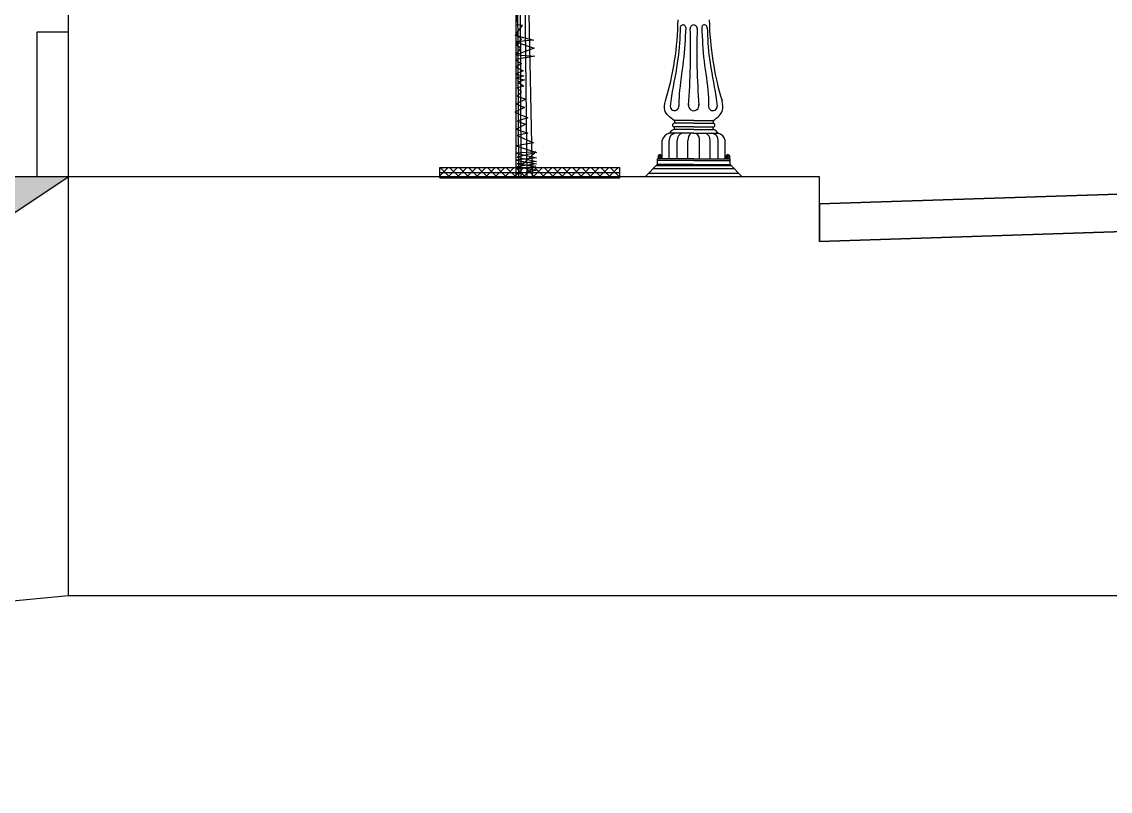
# Model space of a CAD drawing. Header units: metres. Extents: x 563371 to 571261, y 2062953 to 2068466.
# Drawn here: x 568764.25 to 568781.64, y 2065910.15 to 2065922.45 of the extents above; entities that cross this region are included whole.
import ezdxf

# ---------------------------------------------------------------- set-up
doc = ezdxf.new("R2010")
doc.units = ezdxf.units.M
doc.linetypes.add('HIDDEN', pattern=[0.375, 0.25, -0.125])
for name, color, linetype in [('1-CAY XANH', 7, 'CONTINUOUS'), ('3-thoat nuoc', 3, 'CONTINUOUS'), ('Den', 7, 'CONTINUOUS'), ('ghichieudai', 7, 'CONTINUOUS'), ('Kich thuoc', 9, 'CONTINUOUS'), ('LogDg phu', 7, 'CONTINUOUS'), ('MATCATDUONG', 8, 'CONTINUOUS'), ('MC2', 9, 'CONTINUOUS'), ('ViaHeSphu', 32, 'CONTINUOUS')]:
    doc.layers.add(name, color=color, linetype=linetype)

# ---------------------------------------------------------------- blocks, each defined once
blk = doc.blocks.new('den2')
at = {"layer": 'Den', "color": 8}
for p, q in [((-0.005, 4.247), (-1.469, 4.247)), ((-0.005, 4.247), (1.459, 4.247)), ((-0.005, 4.051), (-1.469, 4.051)), ((-0.005, 3.769), (-1.469, 3.769)), ((-0.005, 3.573), (-1.469, 3.573)), ((-0.005, 4.051), (1.459, 4.051)), ((-0.005, 3.769), (1.459, 3.769)), ((-0.005, 3.573), (1.459, 3.573)), ((-1.866, 1.362), (-1.866, 2.753)), ((-0.005, 3.291), (-1.845, 3.291)), ((-1.255, 1.362), (-1.255, 2.753)), ((-0.455, 1.362), (-0.455, 2.753)), ((-0.005, 3.291), (1.835, 3.291)), ((0.445, 1.362), (0.445, 2.753)), ((1.244, 1.362), (1.244, 2.753)), ((1.856, 1.362), (1.856, 2.753)), ((-0.005, 1.362), (-2.755, 1.362)), ((-0.005, 1.221), (-2.755, 1.221)), ((-2.454, 1.601), (-2.698, 1.601)), ((-2.454, 1.488), (-2.698, 1.488)), ((-0.005, 1.362), (2.744, 1.362)), ((-0.005, 1.221), (2.744, 1.221)), ((2.706, 1.602), (2.462, 1.602)), ((2.706, 1.489), (2.462, 1.489))]:
    blk.add_line(p, q, dxfattribs=at)
at = {"layer": 'Den', "color": 7}
for p, q in [((-1.469, 4.247), (-1.469, 4.051)), ((1.459, 4.247), (1.459, 4.051)), ((-1.469, 3.573), (-1.521, 3.573)), ((-1.469, 3.573), (-1.469, 3.769)), ((1.459, 3.573), (1.459, 3.769)), ((1.459, 3.573), (1.511, 3.573)), ((-2.399, 1.362), (-2.399, 2.753)), ((2.389, 1.362), (2.389, 2.753)), ((-3.667, 0.013), (-2.748, 0.957)), ((-2.835, 0.853), (2.822, 0.853)), ((-2.755, 1.221), (-2.755, 1.362)), ((-2.755, 0.929), (-2.755, 1.221)), ((-0.024, 0.929), (-2.755, 0.929)), ((-0.022, 0.929), (2.744, 0.929)), ((2.744, 1.221), (2.744, 1.362)), ((2.744, 0.929), (2.744, 1.221)), ((2.744, 0.929), (3.667, -0.013)), ((-3.667, 0.013), (3.667, -0.013)), ((-3.398, 0.278), (3.381, 0.278)), ((-3.069, 0.616), (3.051, 0.616))]:
    blk.add_line(p, q, dxfattribs=at)
at = {"layer": 'Den', "color": 8, "linetype": 'ByBlock'}
for p, q in [((-2.698, 1.601), (-2.698, 1.514)), ((-2.698, 1.514), (-2.698, 1.361)), ((-2.636, 1.601), (-2.636, 1.515)), ((-2.636, 1.514), (-2.636, 1.362)), ((-2.516, 1.601), (-2.516, 1.515)), ((-2.516, 1.514), (-2.516, 1.362)), ((-2.454, 1.601), (-2.454, 1.514)), ((-2.454, 1.514), (-2.454, 1.361)), ((2.462, 1.602), (2.462, 1.515)), ((2.462, 1.515), (2.462, 1.362)), ((2.524, 1.602), (2.524, 1.516)), ((2.524, 1.515), (2.524, 1.363)), ((2.644, 1.602), (2.644, 1.516)), ((2.644, 1.515), (2.644, 1.363)), ((2.706, 1.602), (2.706, 1.515)), ((2.706, 1.515), (2.706, 1.362))]:
    blk.add_line(p, q, dxfattribs=at)
at = {"layer": 'Den', "color": 8}
for points in [[(-2.484, 1.602, 0.264042), (-2.576, 1.667, 0.264042), (-2.668, 1.602)], [(2.676, 1.603, 0.264042), (2.584, 1.668, 0.264042), (2.492, 1.603)]]:
    blk.add_lwpolyline(points, format="xyb", dxfattribs=at)
at = {"layer": 'Den', "color": 7}
for centre, radius, start, end in [((-23.369, 12.223), 22.185, 343.00302, 359.14715), ((23.359, 12.223), 22.185, 180.85285, 196.99698), ((-1.349, 3.047), 0.553, 108.11712, 153.85601), ((-1.469, 3.91), 0.141, 90, 270), ((1.459, 3.91), 0.141, 270, 90), ((1.339, 3.047), 0.553, 26.14399, 71.88288), ((-1.698, 2.585), 0.721, 101.81053, 166.55316), ((1.688, 2.585), 0.721, 13.44684, 78.18947)]:
    blk.add_arc(centre, radius, start, end, dxfattribs=at)
at = {"layer": 'Den', "color": 8}
for centre, radius, start, end in [((-0.819, 11.292), 0.206, 0, 188.42194), ((-50.058, 9.476), 49.82, 355.30391, 2.01886), ((-50.058, 9.476), 49.82, 355.30391, 2.01886), ((-0.005, 11.231), 0.264, 355.98358, 184.01642), ((-0.005, 11.231), 0.264, 355.98358, 184.01642), ((50.048, 9.476), 49.82, 177.98114, 184.69609), ((50.048, 9.476), 49.82, 177.98114, 184.69609), ((0.809, 11.292), 0.206, 351.57806, 180), ((-1.457, 5.332), 0.326, 180, 7.99503), ((-0.005, 5.397), 0.401, 170.68267, 9.31733), ((-0.005, 5.397), 0.401, 170.68267, 9.31733), ((1.447, 5.332), 0.326, 172.00497, 0), ((-1.321, 2.75), 0.545, 97.03924, 179.73305), ((-0.721, 2.773), 0.534, 104.14444, 182.11649), ((0.286, 2.74), 0.741, 131.95749, 178.97313), ((-0.297, 2.74), 0.741, 1.02687, 48.04251), ((0.71, 2.773), 0.534, 357.88351, 75.85556), ((1.311, 2.75), 0.545, 0.26695, 82.96076)]:
    blk.add_arc(centre, radius, start, end, dxfattribs=at)
for points in [[(-1.025, 11.292), (-1.197, 8.945), (-1.683, 6.107), (-1.783, 5.332)], [(-0.613, 11.292), (-0.793, 8.749), (-1.1, 6.241), (-1.132, 5.332)], [(0.603, 11.292), (0.783, 8.749), (1.09, 6.241), (1.121, 5.332)], [(1.015, 11.292), (1.186, 8.945), (1.672, 6.107), (1.773, 5.332)]]:
    blk.add_spline(points, degree=3, dxfattribs=at)
at = {"layer": 'Den', "color": 7}
for points in [[(-1.473, 4.247), (-2.197, 5.045), (-2.154, 5.738)], [(1.462, 4.247), (2.187, 5.045), (2.143, 5.738)]]:
    blk.add_spline(points, degree=3, dxfattribs=at)
for p in [(-3.361, 0.328), (-3.055, 0.642)]:
    blk.add_point(p, dxfattribs=at)
blk = doc.blocks.new('ca')
at = {"layer": '1-CAY XANH', "color": 17}
for p, q in [((0.641, 64.954), (-0.644, 0.027)), ((0.305, 0.047), (0.641, 64.954)), ((0.405, 63.355), (-0.261, 0)), ((0.405, 62.413), (0.148, 0)), ((0.531, 38.493), (0.505, 0.027)), ((0.481, 10.793), (0.046, 17.55)), ((0.046, 10.738), (0.481, 10.793)), ((0.481, 10.156), (0.046, 10.738)), ((0.097, 9.769), (0.481, 10.156)), ((0.532, 9.575), (-0.799, 9.132)), ((0.584, 10.046), (-0.748, 9.686)), ((-0.748, 9.686), (0.532, 9.575)), ((0.481, 9.353), (0.097, 9.769)), ((0.148, 9.132), (0.481, 9.353)), ((0.481, 8.661), (-0.851, 8.55)), ((-0.851, 8.55), (0.532, 8.328)), ((-0.799, 9.132), (0.481, 8.661)), ((0.481, 8.661), (0.148, 9.132)), ((0.532, 7.802), (-0.005, 7.525)), ((0.532, 8.328), (0.097, 8.024)), ((0.097, 8.024), (0.532, 7.802)), ((0.481, 6.999), (-0.108, 6.888)), ((0.532, 7.276), (-0.057, 7.165)), ((-0.057, 7.165), (0.481, 6.999)), ((-0.005, 7.525), (0.532, 7.276)), ((-0.108, 6.888), (0.353, 6.722)), ((0.353, 6.722), (-0.057, 6.417)), ((-0.057, 6.417), (0.404, 6.307)), ((0.404, 6.307), (0.097, 6.03)), ((0.404, 5.725), (-0.21, 5.503)), ((-0.21, 5.503), (0.481, 5.171)), ((0.097, 6.03), (0.404, 5.725)), ((0.481, 5.171), (-0.108, 4.922)), ((-0.108, 4.922), (0.584, 4.589)), ((0.584, 4.589), (-0.338, 4.174)), ((-0.338, 4.174), (0.404, 3.952)), ((0.404, 3.952), (-0.21, 3.731)), ((0.481, 3.371), (-0.338, 3.094)), ((-0.338, 3.094), (0.404, 2.928)), ((-0.21, 3.731), (0.481, 3.371)), ((0.404, 2.928), (-0.748, 2.401)), ((-0.748, 2.401), (0.481, 2.18)), ((0.481, 2.18), (-0.953, 1.709)), ((-0.953, 1.709), (0.404, 1.376)), ((0.481, 1.662), (-0.953, 1.329)), ((-0.902, 1.773), (0.481, 1.662)), ((0.404, 0.518), (-0.902, 1.773)), ((0.404, 1.376), (-0.953, 1.072)), ((-0.953, 1.329), (0.481, 1.163)), ((0.481, 1.163), (-0.953, 0.914)), ((-0.953, 1.072), (0.404, 0.906)), ((-0.953, 0.914), (0.481, 0.692)), ((0.404, 0.906), (-0.902, 0.739)), ((0.481, 0.692), (-1.03, 0.471)), ((-1.03, 0.471), (0.481, 0.166)), ((-0.902, 0.739), (0.404, 0.518))]:
    blk.add_line(p, q, dxfattribs=at)

msp = doc.modelspace()

# ---------------------------------------------------------------- linework, layer by layer
at = {"layer": 'LogDg phu', "linetype": 'HIDDEN', "ltscale": 50}
msp.add_lwpolyline([(568591.597, 2065804.206, 0.411844), (568601.506, 2065798.84), (568793.597, 2065855.121, 0.431462), (568798.88, 2065865.492), (568769.497, 2065947.632, 0.425903), (568758.973, 2065952.357), (568753.006, 2065949.95, -0.022858), (568734.812, 2065943.564), (568572.613, 2065894.832, 0.414577), (568567.256, 2065884.859), (568591.597, 2065804.206)], format="xyb", dxfattribs=at)
at = {"layer": 'ViaHeSphu', "linetype": 'HIDDEN', "ltscale": 50}
msp.add_lwpolyline([(568764.157, 2065944.747), (568792.936, 2065864.296), (568789.822, 2065858.183), (568722.151, 2065838.356), (568603.291, 2065803.532), (568597.048, 2065806.913), (568573.289, 2065885.638), (568576.633, 2065891.863), (568735.963, 2065939.733, 0.022858), (568754.502, 2065946.241), (568757.835, 2065947.585), (568764.157, 2065944.747)], format="xyb", dxfattribs=at)

# ---------------------------------------------------------------- next in the draw order: wipeouts: each hides what was drawn before it
msp.add_wipeout([(568538.555, 2065837.116), (569134.391, 2065836.361), (569086.223, 2065956.15), (568779.004, 2065956.683), (568600.602, 2065960.315)]).dxf.layer = 'ghichieudai'

# ---------------------------------------------------------------- next in the draw order: hatches: boundary and pattern name
at = {"layer": '3-thoat nuoc', "lineweight": -3}
h = msp.add_hatch(dxfattribs=at)
h.set_pattern_fill('HONEY', color=8, scale=0.0625, style=0)
h.set_pattern_definition([(0, (426942.64169, 1549307.44761), (0.29765625, 0.171851875), [0.1984375, -0.396875]), (120, (426942.64169, 1549307.44761), (-0.29765621444, 0.171851936595), [0.1984375, -0.396875]), (60, (426942.64169, 1549307.44761), (3.556e-08, 0.343703811595), [-0.396875, 0.1984375])])
h.paths.add_polyline_path([(568764.994, 2065919.971), (568764.002, 2065919.971), (568750.639, 2065911.062), (568749.71, 2065911.062), (568749.71, 2065909.012), (568750.98, 2065909.012), (568750.98, 2065910.628)])
at = {"layer": 'MATCATDUONG', "linetype": 'Continuous', "extrusion": (3.31378e-12, 1.1371e-08, 1)}
h = msp.add_hatch(dxfattribs=at)
h.set_pattern_fill('ANSI37', color=9, scale=0.85379, style=0)
h.set_pattern_definition([(44.999999999, (366896.7991, 1244854.19514), (-0.07546507131, 0.075465071313), []), (134.999999999, (366896.7991, 1244854.19514), (-0.075465071313, -0.07546507131), [])])
h.paths.add_polyline_path([(568773.806, 2065920.121), (568770.926, 2065920.121), (568770.926, 2065919.954), (568773.806, 2065919.954)])
h = msp.add_hatch(dxfattribs=at)
h.set_pattern_fill('ANSI31', scale=0.683032, angle=135, style=0)
h.set_pattern_definition([(359.999999999, (770571.78266, 1244854.19513), (-1.5e-12, -0.085378981867), [])])
h.paths.add_polyline_path([(568770.926, 2065920.121), (568770.926, 2065919.905), (568773.806, 2065919.905), (568773.806, 2065920.121)])

# ---------------------------------------------------------------- next in the draw order: linework, layer by layer
at = {"layer": 'Kich thuoc'}
for points in [[(568776.994, 2065919.971), (568764.994, 2065919.971)], [(568776.994, 2065919.54), (568788.994, 2065919.93), (568800.994, 2065919.54)], [(568776.994, 2065918.94), (568788.994, 2065919.33), (568800.994, 2065918.94)]]:
    msp.add_lwpolyline(points, dxfattribs=at)
at = {"layer": 'MATCATDUONG', "color": 40, "linetype": 'Continuous', "extrusion": (3.31378e-12, 1.1371e-08, 1)}
msp.add_line((568764.994, 2065939.133, 0), (568764.994, 2065920.14), dxfattribs=at)
at = {"layer": 'MATCATDUONG', "color": 7, "linetype": 'Continuous', "extrusion": (3.31378e-12, 1.1371e-08, 1)}
for p, q in [((568770.926, 2065920.121, 0), (568773.806, 2065920.121, 0)), ((568770.926, 2065919.958), (568770.926, 2065920.121, 0)), ((568773.806, 2065919.958), (568773.806, 2065920.121, 0))]:
    msp.add_line(p, q, dxfattribs=at)
at = {"layer": 'MATCATDUONG', "color": 40, "linetype": 'Continuous'}
for points in [[(568764.498, 2065919.971), (568764.498, 2065922.289), (568764.994, 2065922.289), (568764.994, 2065919.971)], [(568764.994, 2065920.14), (568764.994, 2065915.14)], [(568743.131, 2065907.031), (568750.256, 2065907.249), (568755.484, 2065909.424), (568758.424, 2065911.273), (568763.325, 2065913.122), (568764.994, 2065913.282), (568812.994, 2065913.282)]]:
    msp.add_lwpolyline(points, dxfattribs=at)
for points in [[(568764.994, 2065919.971), (568764.002, 2065919.971), (568750.639, 2065911.062), (568749.71, 2065911.062), (568749.71, 2065909.012), (568750.98, 2065909.012), (568750.98, 2065910.628)], [(568812.994, 2065919.971), (568800.994, 2065919.971), (568800.994, 2065919.54), (568800.994, 2065918.94), (568788.994, 2065919.33), (568776.994, 2065918.94), (568776.994, 2065919.54), (568776.994, 2065919.971), (568764.994, 2065919.971), (568764.994, 2065913.282), (568812.994, 2065913.282)], [(568800.994, 2065919.54), (568788.994, 2065919.93), (568776.994, 2065919.54), (568776.994, 2065918.94), (568788.994, 2065919.33), (568800.994, 2065918.94)]]:
    msp.add_lwpolyline(points, close=True, dxfattribs=at)
at = {"layer": 'MC2', "color": 2, "linetype": 'Continuous'}
msp.add_lwpolyline([(568750.98, 2065910.628), (568764.994, 2065919.971)], dxfattribs=at)

# ---------------------------------------------------------------- next in the draw order: block references
at = {"layer": 'Den', "color": 3, "linetype": 'Continuous', "extrusion": (3.31378e-12, 1.1371e-08, 1), "xscale": 0.2109375, "yscale": 0.2109375, "zscale": 0.2109375000000001}
msp.add_blockref('den2', (568774.985, 2065919.974, 0.023), dxfattribs=at)
at = {"layer": 'MATCATDUONG', "color": 3, "linetype": 'Continuous', "extrusion": (3.31378e-12, 1.1371e-08, 1), "xscale": -0.2249999999767169, "yscale": 0.2250000000931323, "zscale": 0.2250000000000004}
msp.add_blockref('ca', (568772.257, 2065919.974, 0.023), dxfattribs=at)

doc.saveas('drawing.dxf')
